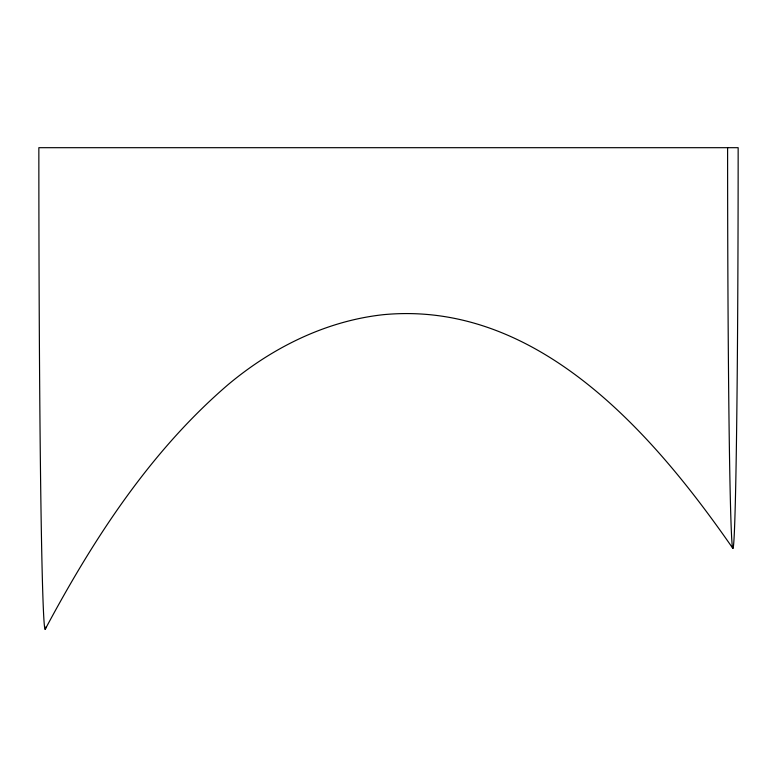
<?xml version="1.0" encoding="UTF-8"?>
<svg xmlns="http://www.w3.org/2000/svg" width="777" height="777" viewBox="0 0 777 777"><rect width="100%" height="100%" fill="white"/><g stroke="black" fill="none" stroke-linecap="round" stroke-linejoin="round"><path stroke-width="1.17" d="M45.183 629.312C93.23 539.345 150.087 451.583 228.098 384.634C272.173 347.698 325.952 320.862 383.576 314.656C537.937 300.145 653.719 434.275 732.876 548.407A400.718 5.274 -90 0 0 738.15 147.688L38.85 147.688A481.633 6.333 -90 0 0 45.804 627M732.876 548.407A400.718 5.274 -90 0 1 727.602 147.688"/></g></svg>
